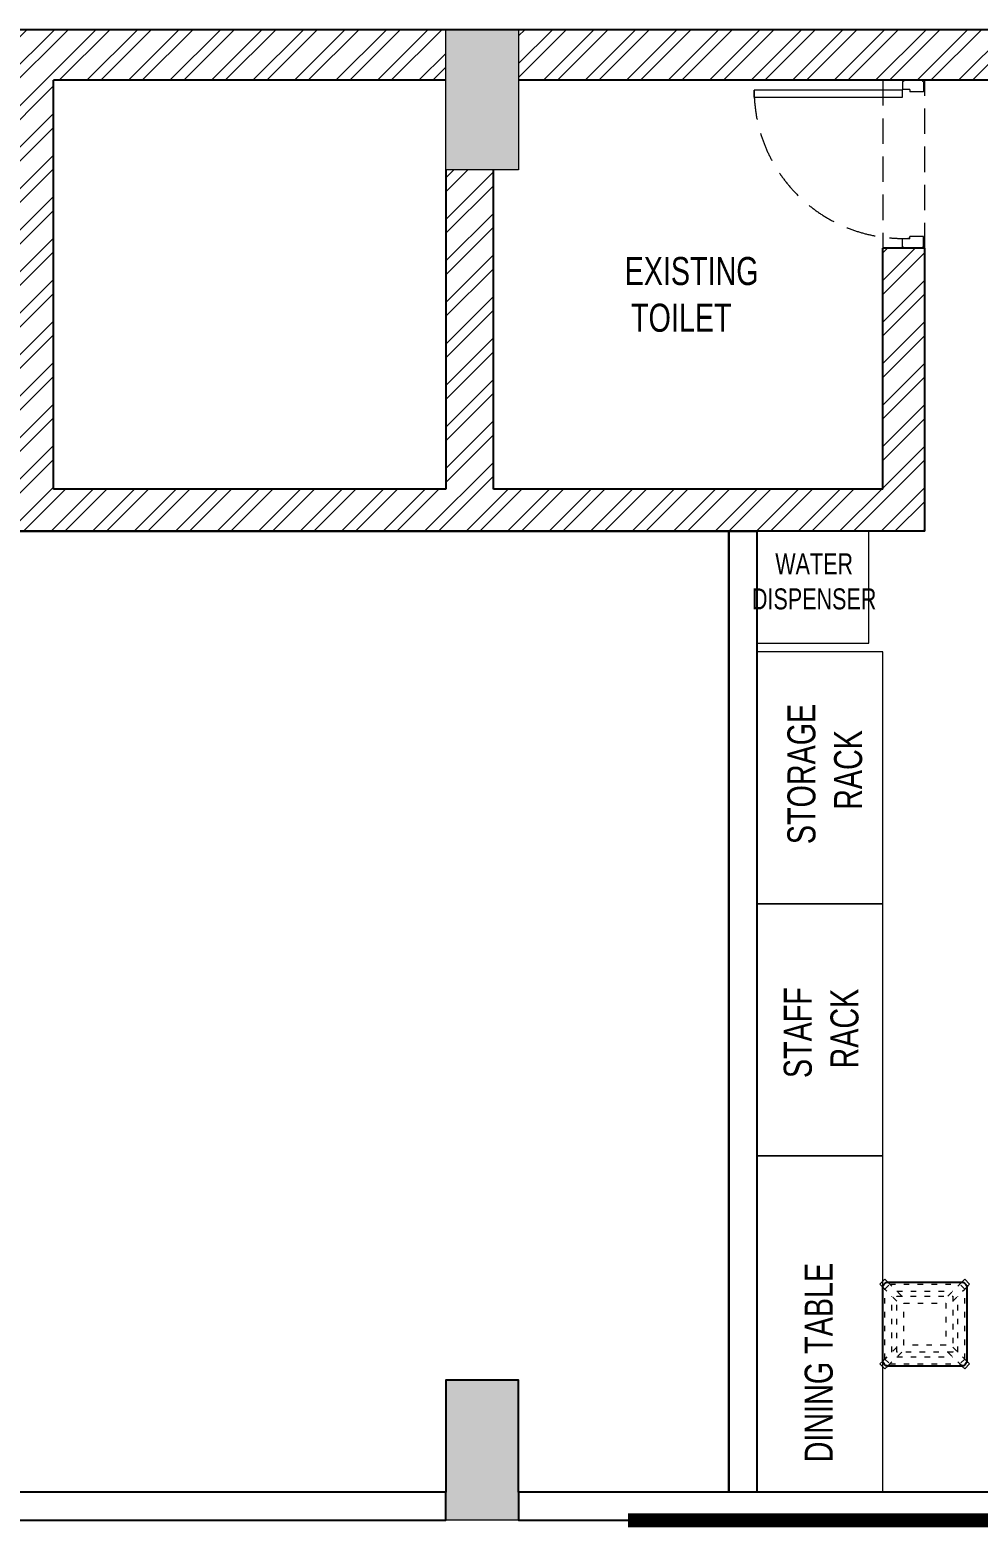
# Model space of a CAD drawing. Header units: feet. Extents: x 3461863 to 3472783, y -5468140 to -5450300.
# Drawn here: x 3465878 to 3469264, y -5455620 to -5450300 of the extents above; entities that cross this region are included whole.
import ezdxf

# ---------------------------------------------------------------- set-up
doc = ezdxf.new("R2010")
doc.units = ezdxf.units.FT
doc.header["$LTSCALE"] = 33
doc.header["$MEASUREMENT"] = 0
for name, pattern in [('a_p6_plan_L18$0$HIDDEN', [0.375, 0.25, -0.125]), ('ACAD_ISO03W100', [30, 12, -18]), ('HIDDEN2', [4.7625, 3.175, -1.5875])]:
    doc.linetypes.add(name, pattern=pattern)
for name, color, linetype, lineweight in [('A-COL', 243, 'Continuous', 9), ('beam', 90, 'Continuous', 9), ('column hatch', 5, 'Continuous', 0), ('Door', 2, 'Continuous', 13), ('LENS-DIM', 252, 'Continuous', 5), ('LENS-DOOR', 34, 'Continuous', 20), ('LENS-PARTITION', 21, 'Continuous', 25), ('LENS-TEXT', 31, 'Continuous', 5), ('LK-FF&E WALL', 1, 'Continuous', 9), ('LK-MIRROR', 133, 'Continuous', 13), ('LN-ELEVATION-1', 81, 'Continuous', 25), ('LN-ELEVATION-3', 125, 'Continuous', 18), ('LN-ELEVATION-5', 167, 'Continuous', 5), ('LN-HATCH', 251, 'Continuous', 0)]:
    doc.layers.add(name, color=color, linetype=linetype, lineweight=lineweight)
doc.layers.add('A-WALL', color=1, linetype='Continuous')
doc.styles.add('LK TXT', font='GILC____.TTF', dxfattribs={"height": 100})
doc.styles.get("Standard").update_dxf_attribs({"font": 'GILC____.TTF'})
pattern_1 = [(225, (-5559415.95, -35411.84), (74.087113, -74.087113), []), (225, (-5559465.34, -35411.84), (74.087113, -74.087113), [])]

# ---------------------------------------------------------------- blocks, each defined once
blk = doc.blocks.new('*U45')
at = {"layer": 'LENS-DOOR'}
for p, q in [((548136.8, 1779093.5), (548136.8, 1778564.3)), ((548136.8, 1779093.5), (548161.8, 1779093.5)), ((548161.8, 1778564.3), (548161.8, 1779093.5)), ((547597.3, 1778560.1), (547601.4, 1778560.1)), ((547597.3, 1778492.6), (547597.3, 1778560.1)), ((547601.4, 1778564.3), (547630.6, 1778564.3)), ((547601.4, 1778560.1), (547601.4, 1778564.3)), ((547630.6, 1778537.2), (547630.6, 1778564.3)), ((547630.6, 1778537.2), (547638.9, 1778537.2)), ((547638.9, 1778488.4), (547638.9, 1778537.2)), ((548136.8, 1778564.3), (548161.8, 1778564.3)), ((548155.6, 1778488.4), (548155.6, 1778537.2)), ((548163.9, 1778537.2), (548155.6, 1778537.2)), ((548193.1, 1778564.3), (548163.9, 1778564.3)), ((548163.9, 1778537.2), (548163.9, 1778564.3)), ((548193.1, 1778560.1), (548193.1, 1778564.3)), ((548197.3, 1778560.1), (548193.1, 1778560.1)), ((548197.3, 1778492.6), (548197.3, 1778560.1)), ((547597.3, 1778492.6), (547601.4, 1778492.6)), ((547601.4, 1778488.4), (547601.4, 1778492.6)), ((547601.4, 1778488.4), (547638.9, 1778488.4)), ((548193.1, 1778488.4), (548155.6, 1778488.4)), ((548193.1, 1778488.4), (548193.1, 1778492.6)), ((548197.3, 1778492.6), (548193.1, 1778492.6))]:
    blk.add_line(p, q, dxfattribs=at)
at = {"layer": 'LENS-DOOR', "color": 7, "linetype": 'HIDDEN2'}
blk.add_ellipse((548161.8, 1778564.3), major_axis=(-529.2, 0), ratio=1, start_param=-1.570791, end_param=0.051209, dxfattribs=at)
blk = doc.blocks.new('A$Cec5670a9')
at = {"layer": 'column hatch'}
h = blk.add_hatch(color=8, dxfattribs=at)
h.dxf.hatch_style = 1
h.paths.add_polyline_path([(9301.9, 12055.2), (9801.9, 12055.2), (9801.9, 11795.2), (9301.9, 11795.2)])
h.paths.add_polyline_path([(9802.7, 6735.2), (9302.7, 6735.2), (9302.7, 6995.2), (9802.7, 6995.2)])
h.paths.add_polyline_path([(9802.7, 2385.2), (9802.7, 1885.2), (9542.7, 1885.2), (9542.7, 2385.2)])
h.paths.add_polyline_path([(9802.7, -1475.8), (9802.7, -1975.8), (9542.7, -1975.8), (9542.7, -1475.8)])
h.paths.add_polyline_path([(9802.7, -4655.8), (9802.7, -5305.8), (9542.7, -5305.8), (9542.7, -4655.8)])
h.paths.add_polyline_path([(5562.7, -4805.8), (5562.7, -5305.8), (5302.7, -5305.8), (5302.7, -4805.8)])
h.paths.add_polyline_path([(5562.7, -3255.8), (5562.7, -3755.8), (5302.7, -3755.8), (5302.7, -3255.8)])
h.paths.add_polyline_path([(3802.7, -4805.8), (3802.7, -5305.8), (3542.7, -5305.8), (3542.7, -4805.8)])
h.paths.add_polyline_path([(3802.7, -3255.8), (3802.7, -3755.8), (3542.7, -3755.8), (3542.7, -3255.8)])
h.paths.add_polyline_path([(4642.7, 7235.2), (4642.7, 6735.2), (4382.7, 6735.2), (4382.7, 7235.2)])
h.paths.add_polyline_path([(4642.7, 12055.2), (4642.7, 11555.2), (4382.7, 11555.2), (4382.7, 12055.2)])
h.paths.add_polyline_path([(-307.3, 11595.2), (-857.3, 11595.2), (-857.3, 12055.2), (-307.3, 12055.2)])
h.paths.add_polyline_path([(-857.3, 6735.2), (-207.3, 6735.2), (-207.3, 6995.2), (-857.3, 6995.2)])
h.paths.add_polyline_path([(-857.3, 2125.2), (-357.3, 2125.2), (-357.3, 2385.2), (-857.3, 2385.2)])
h.paths.add_polyline_path([(-857.3, -1934.8), (-357.3, -1934.8), (-357.3, -1674.8), (-857.3, -1674.8)])
h.paths.add_polyline_path([(-1117.3, -5305.8), (-617.3, -5305.8), (-617.3, -4794.8), (-1117.3, -4794.8)])
at = {"layer": 'LN-HATCH'}
h = blk.add_hatch(dxfattribs=at)
h.set_pattern_fill('ANSI32', color=256, scale=11, angle=180)
h.set_pattern_definition(pattern_1)
h.paths.add_polyline_path([(6092.7, 10265.2), (6092.7, 11275.2), (5942.7, 11275.2), (5942.7, 10415.2), (4552.7, 10415.2), (4552.7, 11555.2), (4382.7, 11555.2), (4382.7, 10415.2), (2982.7, 10415.2), (2982.7, 11875.2), (4382.7, 11875.2), (4382.7, 12055.2), (2812.7, 12055.2), (2812.7, 11775.2), (-307.3, 11775.2), (-307.3, 11595.2), (2812.7, 11595.2), (2812.7, 10265.2)])
h = blk.add_hatch(dxfattribs=at)
h.set_pattern_fill('ANSI32', color=256, scale=11, angle=180)
h.set_pattern_definition(pattern_1)
h.paths.add_polyline_path([(9802.7, -4655.8), (9802.7, -1975.8), (9622.7, -1975.8), (9622.7, -4655.8)])
h.paths.add_polyline_path([(9802.7, -1475.8), (9802.7, 1885.2), (9622.7, 1885.2), (9622.7, -869.4), (9622.7, -1475.8)])
h.paths.add_polyline_path([(9802.7, 2385.2), (9802.7, 6735.2), (9622.7, 6735.2), (9622.7, 2385.2)])
h.paths.add_polyline_path([(9301.9, 11875.2), (9301.9, 12055.2), (4642.7, 12055.2), (4642.7, 11875.2)])
h.paths.add_polyline_path([(9802.7, 6995.2), (9802.7, 11795.2), (9622.7, 11795.2), (9622.7, 6995.2)])
at = {"layer": 'A-COL'}
for points in [[(4642.7, 12055.2), (4642.7, 11555.2), (4382.7, 11555.2), (4382.7, 12055.2)], [(4642.7, 7235.2), (4642.7, 6735.2), (4382.7, 6735.2), (4382.7, 7235.2)]]:
    blk.add_lwpolyline(points, close=True, dxfattribs=at)
at = {"layer": 'A-WALL'}
for p, q in [((9302.7, 12055.2), (2812.7, 12055.2)), ((2982.7, 10415.2), (2982.7, 11875.2)), ((4382.7, 11875.2), (2982.7, 11875.2)), ((9302.7, 11875.2), (4642.7, 11875.2)), ((4382.7, 11555.2), (4382.7, 10415.2)), ((4552.7, 10415.2), (4552.7, 11555.2)), ((5942.7, 10415.2), (5942.7, 11275.2)), ((6092.7, 11275.2), (5942.7, 11275.2)), ((6092.7, 10265.2), (6092.7, 11275.2)), ((4382.7, 10415.2), (2982.7, 10415.2)), ((5942.7, 10415.2), (4552.7, 10415.2)), ((6092.7, 10265.2), (2812.7, 10265.2))]:
    blk.add_line(p, q, dxfattribs=at)
at = {"layer": 'beam', "linetype": 'a_p6_plan_L18$0$HIDDEN', "lineweight": 5, "ltscale": 11}
blk.add_lwpolyline([(5942.7, 11275.2), (6092.7, 11275.2), (6092.7, 11875.2), (5942.7, 11875.2)], close=True, dxfattribs=at)
at = {"layer": 'Door', "rotation": 90.00000000000003}
blk.add_blockref('*U45', (1784576.9, -536322.1), dxfattribs=at)
at = {"color": 7, "insert": (4960.8, 11244.2), "char_height": 100, "attachment_point": 1}
blk.add_mtext_dynamic_manual_height_columns('{\\W2.113284; }EXISTING\\P{\\W2.91387; }TOILET', width=572.494, gutter_width=1, heights=[0], dxfattribs=at)
blk = doc.blocks.new('Stool')
at = {"layer": 'LN-ELEVATION-1', "ltscale": 0.5}
blk.add_lwpolyline([(-130, 300), (130, 300, -0.414214), (150, 280), (150, 20, -0.414214), (130, 0), (-130, 0, -0.414214), (-150, 20), (-150, 280, -0.414214)], format="xyb", close=True, dxfattribs=at)
at = {"layer": 'LN-ELEVATION-3', "linetype": 'ACAD_ISO03W100', "ltscale": 0.05}
for p, q in [((-100, 232.3), (-142.4, 274.7)), ((-142.4, 274.7), (-142.4, 25.3)), ((-82.3, 250), (-124.7, 292.4)), ((-124.7, 292.4), (124.7, 292.4)), ((-99.7, 267.4), (99.7, 267.4)), ((82.3, 250), (124.7, 292.4)), ((100, 232.3), (142.4, 274.7)), ((142.4, 274.7), (142.4, 25.3)), ((-117.4, 249.7), (-117.4, 50.3)), ((117.4, 249.7), (117.4, 50.3)), ((-100, 67.7), (-142.4, 25.3)), ((100, 67.7), (142.4, 25.3)), ((-82.3, 50), (-124.7, 7.6)), ((-124.7, 7.6), (124.7, 7.6)), ((-99.7, 32.6), (99.7, 32.6)), ((82.3, 50), (124.7, 7.6))]:
    blk.add_line(p, q, dxfattribs=at)
for points in [[(-132.2, 299.9), (-124.7, 292.4), (-142.4, 274.7), (-149.9, 282.2)], [(132.2, 299.9), (124.7, 292.4), (142.4, 274.7), (149.9, 282.2)], [(-132.2, 0.1), (-124.7, 7.6), (-142.4, 25.3), (-149.9, 17.8)], [(132.2, 0.1), (124.7, 7.6), (142.4, 25.3), (149.9, 17.8)]]:
    blk.add_lwpolyline(points, dxfattribs=at)
for points in [[(-100, 250), (100, 250), (100, 50), (-100, 50)], [(-75, 225), (75, 225), (75, 75), (-75, 75)]]:
    blk.add_lwpolyline(points, close=True, dxfattribs=at)
at = {"layer": 'LN-ELEVATION-5', "ltscale": 0.5}
for points in [[(-149.9, 282.2), (-160.1, 292.4), (-142.4, 310.1), (-132.2, 299.9)], [(149.9, 282.2), (160.1, 292.4), (142.4, 310.1), (132.2, 299.9)], [(-149.9, 17.8), (-160.1, 7.6), (-142.4, -10.1), (-132.2, 0.1)], [(149.9, 17.8), (160.1, 7.6), (142.4, -10.1), (132.2, 0.1)]]:
    blk.add_lwpolyline(points, dxfattribs=at)

msp = doc.modelspace()

# ---------------------------------------------------------------- linework, layer by layer
at = {"layer": 'LENS-PARTITION'}
for points in [[(3468373.4, -5452089.7), (3468373.4, -5455519.7), (3467623.4, -5455519.7), (3467623.4, -5455119.7), (3467363.4, -5455119.7), (3467363.4, -5455519.7), (3462303.4, -5455519.7), (3462303.4, -5450759.7), (3465793.4, -5450759.7), (3465793.4, -5452089.7)], [(3468373.4, -5452089.7), (3468473.4, -5452089.7), (3468473.4, -5455519.7), (3468373.4, -5455519.7)], [(3467363.4, -5455519.7), (3462773.4, -5455519.7), (3462773.4, -5455619.7), (3467363.4, -5455619.7)], [(3470053.4, -5455519.7), (3467623.4, -5455519.7), (3467623.4, -5455619.7), (3470053.4, -5455619.7)]]:
    msp.add_lwpolyline(points, close=True, dxfattribs=at)
at = {"layer": 'LK-FF&E WALL'}
for points in [[(3468473.4, -5452489.7), (3468873.4, -5452489.7), (3468873.4, -5452089.7), (3468473.4, -5452089.7)], [(3468923.4, -5453419.7), (3468923.4, -5452519.7), (3468473.4, -5452519.7), (3468473.4, -5453419.7)], [(3468923.4, -5454319.7), (3468923.4, -5453419.7), (3468473.4, -5453419.7), (3468473.4, -5454319.7)], [(3468923.4, -5455519.7), (3468923.4, -5454319.7), (3468473.4, -5454319.7), (3468473.4, -5455519.7)]]:
    msp.add_lwpolyline(points, close=True, dxfattribs=at)
at = {"layer": 'LK-MIRROR', "linetype": 'ACAD_ISO03W100', "ltscale": 0.05, "const_width": 50}
msp.add_lwpolyline([(3470053.4, -5455619.7), (3468013.4, -5455619.7)], dxfattribs=at)

# ---------------------------------------------------------------- block references
at = {"layer": 'LENS-DIM', "color": 3}
msp.add_blockref('A$Cec5670a9', (3462980.7, -5462354.9), dxfattribs=at)
at = {"layer": 'LK-FF&E WALL', "rotation": 90}
msp.add_blockref('Stool', (3469223.4, -5454919.7), dxfattribs=at)

# ---------------------------------------------------------------- texts
at = {"layer": 'LENS-TEXT', "color": 0, "linetype": 'Continuous', "ltscale": 3, "insert": (3468678.4, -5452269.1), "char_height": 75, "attachment_point": 5, "style": 'LK TXT'}
msp.add_mtext_dynamic_manual_height_columns('WATER \\PDISPENSER', width=264.162, gutter_width=0.75, heights=[0], dxfattribs=at)
at = {"layer": 'LENS-TEXT', "color": 0, "linetype": 'Continuous', "ltscale": 3, "char_height": 100, "attachment_point": 5, "rotation": 90, "style": 'LK TXT'}
for s, width, insert in [('STORAGE \\P RACK', 1099.487, (3468717, -5452956)), ('STAFF\\P RACK', 1099.487, (3468703.9, -5453879.2)), ('DINING TABLE', 783.964, (3468695.4, -5455057.1))]:
    msp.add_mtext_dynamic_manual_height_columns(s, width=width, gutter_width=1, heights=[0], dxfattribs=dict(at, insert=insert))

doc.saveas('drawing.dxf')
